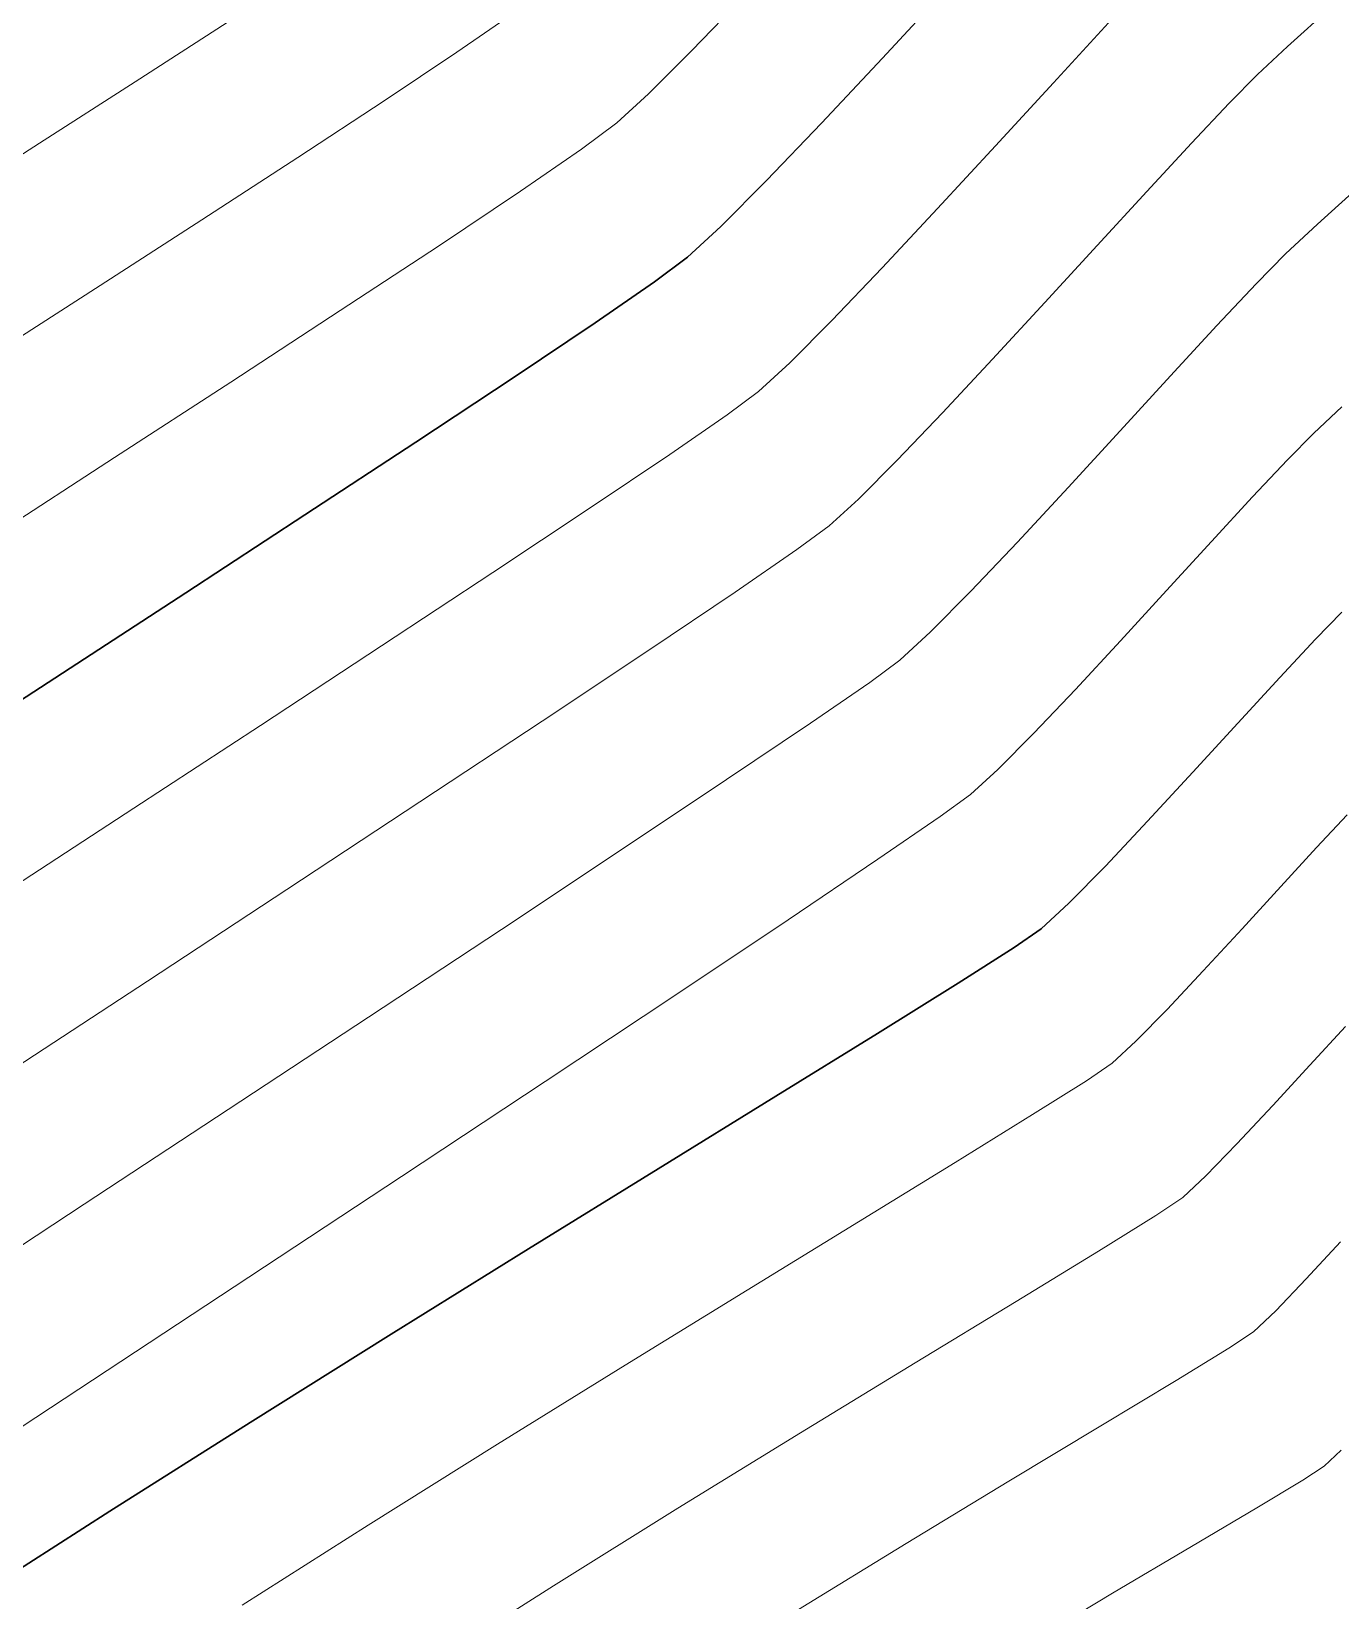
# Model space of a CAD drawing. Header units: millimetres. Extents: x 736950 to 740938, y 8500595 to 8502163.
# Drawn here: x 737866.97 to 737888.1, y 8501243.46 to 8501268.79 of the extents above; entities that cross this region are included whole.
import ezdxf

# ---------------------------------------------------------------- set-up
doc = ezdxf.new("R2010")
doc.units = ezdxf.units.MM
for name, color, linetype, lineweight in [('CONT-MJR', 80, 'Continuous', 30), ('CONT-MNR', 96, 'Continuous', 15), ('pista', 251, 'Continuous', 5)]:
    doc.layers.add(name, color=color, linetype=linetype, lineweight=lineweight)

msp = doc.modelspace()

# ---------------------------------------------------------------- hatches: boundary and pattern name
at = {"layer": 'pista'}
h = msp.add_hatch(dxfattribs=at)
h.set_pattern_fill('HONEY', color=256, scale=3, angle=9.94991650582834, style=0)
h.set_pattern_definition([(9.94991650582834, (1479841.21072825, -18.49207214638591), (0.4979252195647159, 0.4170677100899267), [0.375, -0.75]), (129.9499165058283, (1479841.21072825, -18.49207214638591), (-0.6101538418184378, 0.222682034283025), [0.3749999999999999, -0.7499999999999998]), (69.94991650582834, (1479841.21072825, -18.49207214638591), (-0.112228622253722, 0.6397497443729518), [-0.75, 0.375])])
h.paths.add_polyline_path([(737744.7999806425, 8501250.923935566), (737743.4751223363, 8501250.754223157), (737756.465848178, 8501242.026572531), (737763.5739612179, 8501242.006896213), (737770.002546867, 8501243.455222024), (737769.8468594846, 8501244.342704736), (737763.4750639071, 8501242.907173423), (737756.7405500773, 8501242.925815564)])
h.paths.add_polyline_path([(737794.2809870465, 8501256.017245878), (737809.7820272583, 8501263.709828075), (737823.391616501, 8501273.483615467), (737837.0791595323, 8501280.557800073), (737851.5530432165, 8501285.77819753), (737870.8510758049, 8501293.050216693, -0.9976846880626209), (737871.0089264096, 8501292.63424804), (737865.2748787645, 8501289.581801567, 0.7845063948290762), (737866.1540430214, 8501286.121818589), (737883.2588851704, 8501291.348365877), (737897.4188924351, 8501296.516943583), (737903.2981396064, 8501301.44146652, -0.5512150924587264), (737904.1219025984, 8501301.177325813), (737906.855912117, 8501297.98174819, 0.5618964424650519), (737910.2738656431, 8501298.536066804), (737914.22079628, 8501308.558674501), (737925.6412323939, 8501300.72656757, 0.340189525830376), (737928.7023693406, 8501300.894137181), (737936.9171069289, 8501306.117412793, -0.358727273887905), (737938.1716059428, 8501305.962964654), (737943.1732157968, 8501301.051021611, 0.3417074120720416), (737946.0555081918, 8501300.709858142), (737955.8779356404, 8501307.072689936), (737971.8320576148, 8501314.464803053), (737988.5677626224, 8501323.411181662), (738023.1375471824, 8501336.282937778), (738044.4246208373, 8501357.728329657), (738061.4456776979, 8501362.208386911), (738078.9085143938, 8501363.070318012), (738112.0997810266, 8501372.051506756), (738118.6561313582, 8501373.365123207), (738128.3493353954, 8501376.976906104), (738155.2251721952, 8501366.826195797), (738176.6167526407, 8501363.543890122), (738193.8053773039, 8501353.328603027), (738204.7313956148, 8501340.877429372), (738207.705198212, 8501335.751671141), (738214.35685511, 8501331.742925933), (738229.9282901662, 8501313.374534177), (738233.5603594936, 8501308.186787868), (738234.53883727, 8501308.358438132), (738230.6417003467, 8501313.924784988), (738214.9478837823, 8501332.43754055), (738208.3676942562, 8501336.403214611), (738205.4657963786, 8501341.405035153), (738194.387784551, 8501354.029418997), (738176.9261677533, 8501364.406946706), (738155.4549153853, 8501367.70147717), (738128.3514754312, 8501377.93815071), (738118.4090486554, 8501374.233504975), (738111.8936108743, 8501372.928085677), (738078.7671659255, 8501363.964436961), (738061.3074614278, 8501363.102660457), (738043.958527311, 8501358.536303693), (738022.6381405202, 8501337.057350922), (737988.196920163, 8501324.233464561), (737971.4304040315, 8501315.270615296), (737955.4419368334, 8501307.862588815), (737945.5806043665, 8501301.47455489, -0.3391433520832071), (737943.8038299843, 8501301.693147572), (737938.8116631231, 8501306.59581691, 0.3560082385246841), (737936.4342009705, 8501306.876887502), (737928.158540546, 8501301.61487459, -0.3502196171718997), (737926.1502499409, 8501301.468794718), (737914.5128481541, 8501309.44969617, 0.4302069892023044), (737913.4330382891, 8501309.014522241), (737909.4507249827, 8501298.90206584, -0.5704007069138802), (737907.5397775185, 8501298.566836312), (737904.9064502402, 8501301.644734057, 0.4931454261128044), (737902.7202336333, 8501302.131411942), (737896.9620044216, 8501297.308254998), (737882.9728831241, 8501292.20205278), (737866.0373022418, 8501287.027224885, -0.7384715771871906), (737865.6977918843, 8501288.787355538), (737871.5108758068, 8501291.881875956, 0.9119586051647783), (737870.5337161538, 8501293.892406015), (737851.2416702455, 8501286.62264278), (737836.7183275839, 8501281.384406622), (737822.9200107896, 8501274.252970394), (737809.3164408724, 8501264.483505804), (737793.8201376351, 8501256.79327439), (737778.9884914039, 8501246.402265295), (737769.846859484, 8501244.34270474), (737770.0025468671, 8501243.455222024), (737779.3594973255, 8501245.563292695)])
h.paths.add_polyline_path([(738260.5182952256, 8501271.251537092), (738234.538837269, 8501308.358438132), (738233.56035949, 8501308.186787868), (738259.6897886079, 8501270.86568047), (738269.3749442189, 8501234.589470252), (738274.5057655985, 8501215.583008338), (738279.7983711922, 8501189.602392923), (738280.7089290785, 8501189.641305126), (738275.382018582, 8501215.790318219), (738270.2441657205, 8501234.822827347)])

# ---------------------------------------------------------------- linework, layer by layer
at = {"layer": 'CONT-MJR', "extrusion": (-0.733794613233879, 0.6793713753087791, 0), "elevation": 5234065.489840266}
msp.add_lwpolyline([(-6739479.955829706, 3605), (-6739481.473216943, 3605)], dxfattribs=at)
at = {"layer": 'CONT-MJR'}
for points, elevation in [([(737879.7216302081, 8501267.307930648), (737880.7046998446, 8501268.357874537)], 3605), ([(737878.8365545945, 8501266.381886346), (737879.7216302081, 8501267.307930648)], 3605), ([(737878.0996672066, 8501265.640134519), (737878.8365545945, 8501266.381886346)], 3605), ([(737873.1750899324, 8501262.158913907), (737874.7599756813, 8501263.207318228)], 3605), ([(737871.3842229486, 8501260.983602053), (737873.1750899324, 8501262.158913907)], 3605), ([(737869.4591330562, 8501259.72618446), (737871.3842229486, 8501260.983602053)], 3605), ([(737865.4933178553, 8501257.144239226), (737867.4715785828, 8501258.43146292)], 3605), ([(737885.7161526554, 8501256.830092127), (737886.4427522081, 8501257.62348211)], 3600), ([(737884.9870232183, 8501256.039992156), (737885.7161526554, 8501256.830092127)], 3600), ([(737884.30397491, 8501255.314312877), (737884.9870232183, 8501256.039992156)], 3600), ([(737883.2705657436, 8501254.30073907), (737883.7156187467, 8501254.714184958)], 3600), ([(737877.0869966284, 8501250.429139167), (737878.9869059189, 8501251.600910408)], 3600), ([(737872.7735381334, 8501247.75746782), (737874.992961972, 8501249.135227446)], 3600)]:
    msp.add_lwpolyline(points, dxfattribs=dict(at, elevation=elevation))
at = {"layer": 'CONT-MJR', "extrusion": (0.6782690171203031, -0.7348136773459365, 0), "elevation": -5746366.413706032}
msp.add_lwpolyline([(6308347.277016551, 3605), (6308348.00986214, 3605)], dxfattribs=at)
at = {"layer": 'CONT-MJR', "extrusion": (0.5967175175189448, -0.8024513719136056, 0), "elevation": -6381547.41052661}
msp.add_lwpolyline([(5664964.024758967, 3605.000000000003), (5664964.693200817, 3605.000000000003)], dxfattribs=at)
at = {"layer": 'CONT-MJR', "extrusion": (0.5675795852204121, -0.8233185376517556, 0), "elevation": -6580444.921720069}
msp.add_lwpolyline([(5432650.987204422, 3605.000000000013), (5432652.150360908, 3605.000000000013)], dxfattribs=at)
at = {"layer": 'CONT-MJR', "extrusion": (0.55701357224354, -0.8305033897200484, 0), "elevation": -6649321.65465772}
msp.add_lwpolyline([(5348126.477039568, 3605), (5348128.05095992, 3605)], dxfattribs=at)
at = {"layer": 'CONT-MJR', "extrusion": (0.5458211926908108, -0.8379016801567954, 0), "elevation": -6720475.019785133}
msp.add_lwpolyline([(5258427.410602647, 3605.000000000004), (5258429.782664332, 3605.000000000004)], dxfattribs=at)
at = {"layer": 'CONT-MJR', "extrusion": (0.714542300949794, -0.699592238488517, 0), "elevation": -5420162.826062794}
msp.add_lwpolyline([(6590729.652943004, 3600.000000000003), (6590730.263789983, 3600.000000000003)], dxfattribs=at)
at = {"layer": 'CONT-MJR', "extrusion": (0.7309169262266917, -0.6824664438309953, 0), "elevation": -5262489.376031759}
msp.add_lwpolyline([(6717296.826356301, 3600.00000000001), (6717297.669924129, 3600.00000000001)], dxfattribs=at)
at = {"layer": 'CONT-MJR', "extrusion": (0.7365527540139584, -0.6763801006493712, 0), "elevation": -5206589.195458367}
msp.add_lwpolyline([(6760716.421574457, 3600.00000000001), (6760717.420212134, 3600.00000000001)], dxfattribs=at)
at = {"layer": 'CONT-MJR', "extrusion": (0.714075540009723, -0.7000686560329797, 0), "elevation": -5424557.249658656}
msp.add_lwpolyline([(6587107.311893665, 3600), (6587108.152320037, 3600)], dxfattribs=at)
at = {"layer": 'CONT-MJR', "extrusion": (0.5671724435443664, -0.8235990646448749, 0), "elevation": -6583118.032779639}
msp.add_lwpolyline([(5429396.616957651, 3600.000000000013), (5429397.146397284, 3600.000000000013)], dxfattribs=at)
at = {"layer": 'CONT-MJR', "extrusion": (0.5366175943387814, -0.8438255491782995, 0), "elevation": -6777614.414074711}
msp.add_lwpolyline([(5184565.78602111, 3600.000000000007), (5184566.858655247, 3600.000000000007)], dxfattribs=at)
at = {"layer": 'CONT-MJR', "extrusion": (0.5284577831481385, -0.8489595817411775, 0), "elevation": -6827281.103208142}
msp.add_lwpolyline([(5118983.93533783, 3600), (5118985.473043553, 3600)], dxfattribs=at)
at = {"layer": 'CONT-MJR', "extrusion": (-0.5255758111094091, 0.8507467700653859, 0), "elevation": 6844600.993944052}
msp.add_lwpolyline([(-5095800.370402977, 3600.000000000003), (-5095802.294650942, 3600.000000000003)], dxfattribs=at)
at = {"layer": 'CONT-MJR', "extrusion": (0.525650895650488, -0.850700379629538, 0), "elevation": -6844151.215734724}
msp.add_lwpolyline([(5096399.758712143, 3600.000000000013), (5096402.220254077, 3600.000000000013)], dxfattribs=at)
at = {"layer": 'CONT-MJR', "extrusion": (0.5302043672555572, -0.8478698773651145, 0), "elevation": -6816728.526565809}
msp.add_lwpolyline([(5133016.101676991, 3600.000000000003), (5133018.786141785, 3600.000000000003)], dxfattribs=at)
at = {"layer": 'CONT-MJR', "extrusion": (0.534176352243976, -0.8453730683569946, 0), "elevation": -6792571.727599134}
msp.add_lwpolyline([(5164937.924694165, 3600.000000000003), (5164940.602794207, 3600.000000000003)], dxfattribs=at)
at = {"layer": 'CONT-MJR', "extrusion": (0.5396872149471187, -0.8418656128044563, 0), "elevation": -6758687.698430954}
msp.add_lwpolyline([(5209196.484873584, 3600), (5209199.078131041, 3600)], dxfattribs=at)
at = {"layer": 'CONT-MNR', "extrusion": (-0.7208224484239203, 0.6931197572195911, 0), "elevation": 5360518.386423212}
msp.add_lwpolyline([(-6639342.717976221, 3606), (-6639343.934845493, 3606)], dxfattribs=at)
at = {"layer": 'CONT-MNR'}
for points, elevation in [([(737887.2463830493, 8501268.546887776), (737887.9466639399, 8501269.179673748)], 3603), ([(737872.6625087283, 8501267.66819223), (737873.8384432116, 8501268.452862708)], 3607), ([(737886.7585746426, 8501268.091290493), (737887.2463830493, 8501268.546887776)], 3603), ([(737871.2678422991, 8501266.753866594), (737872.6625087283, 8501267.66819223)], 3607), ([(737865.5588556346, 8501265.997159189), (737867.0984211942, 8501266.983303446)], 3608), ([(737874.8623528421, 8501266.207186619), (737875.8480947254, 8501266.88566652)], 3606), ([(737871.9547751739, 8501264.280891506), (737873.5389487182, 8501265.32321975)], 3606), ([(737883.3290834039, 8501264.413166342), (737884.1712093201, 8501265.3305216)], 3603), ([(737866.4132400671, 8501263.616055083), (737868.0790290955, 8501264.689488389)], 3607), ([(737886.1033060933, 8501264.038910294), (737886.7361731528, 8501264.713473415)], 3602), ([(737870.186725029, 8501263.12732748), (737871.9547751739, 8501264.280891506)], 3606), ([(737885.3581094532, 8501263.229717366), (737886.1033060933, 8501264.038910294)], 3602), ([(737875.9888646897, 8501261.097988991), (737877.2724576918, 8501261.961510489)], 3604), ([(737882.887612752, 8501260.546205603), (737883.7063557131, 8501261.428180436)], 3602), ([(737879.32484908, 8501260.423210436), (737879.844923646, 8501260.806136467)], 3603), ([(737885.2933360728, 8501259.76341919), (737886.0168719615, 8501260.553717425)], 3601), ([(737872.6182925898, 8501258.867919238), (737874.4152620116, 8501260.05273028)], 3604), ([(737881.4839299982, 8501259.095766135), (737882.1321684907, 8501259.750339307)], 3602), ([(737880.9868043452, 8501258.637670668), (737881.4839299982, 8501259.095766135)], 3602), ([(737875.2108854346, 8501257.65371271), (737876.9328715331, 8501258.799041912)], 3603), ([(737883.8199268935, 8501258.167216578), (737884.5480273739, 8501258.951578742)], 3601), ([(737879.5458894419, 8501257.623601556), (737880.5006872857, 8501258.280736838)], 3602), ([(737868.6208252354, 8501256.24837974), (737870.6645993541, 8501257.585740762)], 3604), ([(737873.2381790418, 8501256.35016241), (737875.2108854346, 8501257.65371271)], 3603), ([(737866.5536131655, 8501254.898021061), (737868.6208252354, 8501256.24837974)], 3604), ([(737871.0897107953, 8501254.936347658), (737873.2381790418, 8501256.35016241)], 3603), ([(737874.5557076782, 8501254.293813074), (737876.5047699907, 8501255.585857065)], 3602), ([(737886.5113383016, 8501254.303056287), (737887.1349325303, 8501254.983972501)], 3599), ([(737866.5653225075, 8501251.969751386), (737868.840439137, 8501253.460225102)], 3603), ([(737885.2993558696, 8501253.002159268), (737885.8855728324, 8501253.624963686)], 3599), ([(737875.262153815, 8501251.839273077), (737877.368732184, 8501253.23758771)], 3601), ([(737870.1437261143, 8501251.384794643), (737872.41248317, 8501252.878698064)], 3602), ([(737883.1303437486, 8501251.30308168), (737883.9982342526, 8501251.849817233)], 3599), ([(737885.1201288182, 8501249.673024513), (737885.5543271425, 8501249.963807471)], 3598), ([(737867.9560346938, 8501247.016784858), (737870.4799655474, 8501248.679531619)], 3601), ([(737887.056924012, 8501248.137733338), (737887.5474984378, 8501248.650039896)], 3597), ([(737885.4473846953, 8501247.012470674), (737886.2999424856, 8501247.533962721)], 3597), ([(737879.3808342278, 8501246.164585657), (737881.2322351178, 8501247.294213941)], 3598), ([(737865.4446653896, 8501245.364574121), (737867.9560346938, 8501247.016784858)], 3601), ([(737887.838088541, 8501245.626875874), (737888.1098268698, 8501245.884809803)], 3596), ([(737881.0898328733, 8501244.381858397), (737882.7485422739, 8501245.386964265)], 3597), ([(737886.748574495, 8501244.957550501), (737887.4941714582, 8501245.404573543)], 3596), ([(737875.3962718169, 8501243.698124398), (737877.4048801356, 8501244.949342895)], 3598), ([(737879.3499815011, 8501243.314456403), (737881.0898328733, 8501244.381858397)], 3597), ([(737873.4469082474, 8501242.460568907), (737875.3962718169, 8501243.698124398)], 3598), ([(737883.0198960584, 8501242.735158544), (737884.4196176213, 8501243.576142859)], 3596)]:
    msp.add_lwpolyline(points, dxfattribs=dict(at, elevation=elevation))
at = {"layer": 'CONT-MNR', "extrusion": (0.5414715848017608, -0.8407190510820303, 0), "elevation": -6747643.039901517}
msp.add_lwpolyline([(5223535.268720892, 3608.000000000003), (5223537.035074646, 3608.000000000003)], dxfattribs=at)
at = {"layer": 'CONT-MNR', "extrusion": (-0.5682494368390874, 0.8228563529146872, 0), "elevation": 6576026.361117648}
msp.add_lwpolyline([(-5438005.186369678, 3607.000000000003), (-5438006.271642534, 3607.000000000003)], dxfattribs=at)
at = {"layer": 'CONT-MNR', "extrusion": (-0.735973207868301, 0.6770106626191664, 0), "elevation": 5212386.591441238}
msp.add_lwpolyline([(-6756260.425970912, 3604.000000000013), (-6756261.738774977, 3604.000000000013)], dxfattribs=at)
at = {"layer": 'CONT-MNR', "extrusion": (-0.7073449913612868, 0.7068684907365028, 0), "elevation": 5487344.77526568}
msp.add_lwpolyline([(-6534911.13379371, 3606.000000000013), (-6534912.119936254, 3606.000000000013)], dxfattribs=at)
at = {"layer": 'CONT-MNR', "extrusion": (-0.5395735745024903, 0.8419384524409166, 0), "elevation": 6759409.979906659}
msp.add_lwpolyline([(-5208297.696932852, 3608.000000000003), (-5208299.532576898, 3608.000000000003)], dxfattribs=at)
at = {"layer": 'CONT-MNR', "extrusion": (-0.7360529698505041, 0.6769239437146931, 0), "elevation": 5211590.515749195}
msp.add_lwpolyline([(-6756873.134104184, 3604), (-6756874.515508628, 3604)], dxfattribs=at)
at = {"layer": 'CONT-MNR', "extrusion": (-0.7120732133197469, 0.7021052192317689, 0), "elevation": 5443355.301739218}
msp.add_lwpolyline([(-6571598.785193749, 3603.000000000003), (-6571599.431455124, 3603.000000000003)], dxfattribs=at)
at = {"layer": 'CONT-MNR', "extrusion": (0.676860205203242, -0.7361115829901235, 0), "elevation": -5758442.153545852}
msp.add_lwpolyline([(6297328.916020857, 3606.000000000013), (6297329.606546162, 3606.000000000013)], dxfattribs=at)
at = {"layer": 'CONT-MNR', "extrusion": (-0.7276636446641046, 0.6859341223719315, 0), "elevation": 5294376.513669809}
msp.add_lwpolyline([(-6692203.897561331, 3603.000000000013), (-6692204.783629532, 3603.000000000013)], dxfattribs=at)
at = {"layer": 'CONT-MNR', "extrusion": (0.5977314362542833, -0.8016964076964496, 0), "elevation": -6374383.532648629}
msp.add_lwpolyline([(5673026.882293943, 3606), (5673027.594766668, 3606)], dxfattribs=at)
at = {"layer": 'CONT-MNR', "extrusion": (-0.734233351775033, 0.6788971830411442, 0), "elevation": 5229708.214397673}
msp.add_lwpolyline([(-6742858.713176141, 3604.000000000013), (-6742860.093942891, 3604.000000000013)], dxfattribs=at)
at = {"layer": 'CONT-MNR', "extrusion": (0.7340674418862131, -0.6790765720908294, 0), "elevation": -5231353.37748089}
msp.add_lwpolyline([(6741583.133253507, 3603.00000000001), (6741584.19920369, 3603.00000000001)], dxfattribs=at)
at = {"layer": 'CONT-MNR', "extrusion": (-0.5444852726635151, 0.8387704023465168, 0), "elevation": 6728850.897134059}
msp.add_lwpolyline([(-5247717.27965975, 3607), (-5247719.12667235, 3607)], dxfattribs=at)
at = {"layer": 'CONT-MNR', "extrusion": (0.5554383861236206, -0.8315576944628603, 0), "elevation": -6659449.304556679}
msp.add_lwpolyline([(5335513.509991224, 3606), (5335515.101467238, 3606)], dxfattribs=at)
at = {"layer": 'CONT-MNR', "extrusion": (0.7365616005337731, -0.6763704669921111, 0), "elevation": -5206507.655474266}
msp.add_lwpolyline([(6760788.659878196, 3603.000000000003), (6760789.845582879, 3603.000000000003)], dxfattribs=at)
at = {"layer": 'CONT-MNR', "extrusion": (-0.6695104240890863, 0.742802660224135, 0), "elevation": 5820739.235672416}
msp.add_lwpolyline([(-6239790.955760147, 3602), (-6239791.943335455, 3602)], dxfattribs=at)
at = {"layer": 'CONT-MNR', "extrusion": (0.7302045763071212, -0.6832285684455369, 0), "elevation": -5269503.232826799}
msp.add_lwpolyline([(6711803.760203636, 3604), (6711805.071128163, 3604)], dxfattribs=at)
at = {"layer": 'CONT-MNR', "extrusion": (-0.5424541223530046, 0.8400854272883392, 0), "elevation": 6741528.997938099}
msp.add_lwpolyline([(-5231418.296480594, 3607.000000000003), (-5231420.248179371, 3607.000000000003)], dxfattribs=at)
at = {"layer": 'CONT-MNR', "extrusion": (-0.6820243040751851, 0.7313295075755931, 0), "elevation": 5713969.078387003}
msp.add_lwpolyline([(-6337708.172562006, 3602), (-6337708.875652125, 3602)], dxfattribs=at)
at = {"layer": 'CONT-MNR', "extrusion": (-0.7130524869302197, 0.7011106552339857, 0), "elevation": 5434175.30127982}
msp.add_lwpolyline([(-6579188.199081169, 3602), (-6579188.878903111, 3602)], dxfattribs=at)
at = {"layer": 'CONT-MNR', "extrusion": (0.7228027706674918, -0.691054378985762, 0), "elevation": -5341494.171364764}
msp.add_lwpolyline([(6654652.391782932, 3604), (6654653.563750098, 3604)], dxfattribs=at)
at = {"layer": 'CONT-MNR', "extrusion": (0.734744096023157, -0.6783443914112608, 0), "elevation": -5224629.614977588}
msp.add_lwpolyline([(6746791.609438661, 3603), (6746792.854105333, 3603)], dxfattribs=at)
at = {"layer": 'CONT-MNR', "extrusion": (0.7088081202535559, -0.7054013387162097, 0), "elevation": -5473787.836510198}
msp.add_lwpolyline([(6546265.541225161, 3604.00000000001), (6546266.505349377, 3604.00000000001)], dxfattribs=at)
at = {"layer": 'CONT-MNR', "extrusion": (0.6773026028313945, -0.7357045495291016, 0), "elevation": -5754650.681013353}
msp.add_lwpolyline([(6300788.258881605, 3604), (6300788.947018582, 3604)], dxfattribs=at)
at = {"layer": 'CONT-MNR', "extrusion": (-0.7304749023432034, 0.6829395412821604, 0), "elevation": 5266844.358086455}
msp.add_lwpolyline([(-6713887.56573777, 3603.00000000001), (-6713888.749643228, 3603.00000000001)], dxfattribs=at)
at = {"layer": 'CONT-MNR', "extrusion": (0.544643110772425, -0.8386679211035414, 0), "elevation": -6727860.759905779}
msp.add_lwpolyline([(5248980.214978833, 3606), (5248982.450707514, 3606)], dxfattribs=at)
at = {"layer": 'CONT-MNR', "extrusion": (0.7375533049244739, -0.6752889177196574, 0), "elevation": -5196579.061116754}
msp.add_lwpolyline([(6768419.391143873, 3602.00000000001), (6768420.595989869, 3602.00000000001)], dxfattribs=at)
at = {"layer": 'CONT-MNR', "extrusion": (-0.5956621652362311, 0.8032350744994177, 0), "elevation": 6388986.17280753}
msp.add_lwpolyline([(-5656570.138683922, 3604.000000000003), (-5656570.765704423, 3604.000000000003)], dxfattribs=at)
at = {"layer": 'CONT-MNR', "extrusion": (-0.5679316044622228, 0.8230757514669993, 0), "elevation": 6578118.754144967}
msp.add_lwpolyline([(-5435464.236272858, 3604.000000000013), (-5435465.362463726, 3604.000000000013)], dxfattribs=at)
at = {"layer": 'CONT-MNR', "extrusion": (-0.7226711474735072, 0.6911920229641864, 0), "elevation": 5342759.119970494}
msp.add_lwpolyline([(-6653634.087992525, 3603), (-6653635.151076986, 3603)], dxfattribs=at)
at = {"layer": 'CONT-MNR', "extrusion": (0.6820522465913306, -0.7313034479063523, 0), "elevation": -5713724.494283738}
msp.add_lwpolyline([(6337924.849160772, 3601), (6337925.473064773, 3601)], dxfattribs=at)
at = {"layer": 'CONT-MNR', "extrusion": (0.7366271013178329, -0.676299130270095, 0), "elevation": -5205850.574354663}
msp.add_lwpolyline([(6761289.672234495, 3602), (6761290.911530175, 3602)], dxfattribs=at)
at = {"layer": 'CONT-MNR', "extrusion": (0.7130441663124396, -0.7011191174741979, 0), "elevation": -5434251.028434688}
msp.add_lwpolyline([(6579122.037666705, 3601), (6579122.642886668, 3601)], dxfattribs=at)
at = {"layer": 'CONT-MNR', "extrusion": (0.543850682529415, -0.8391820035679324, 0), "elevation": -6732815.817268535}
msp.add_lwpolyline([(5242620.629883909, 3606.000000000007), (5242622.900100471, 3606.000000000007)], dxfattribs=at)
at = {"layer": 'CONT-MNR', "extrusion": (0.7081042390289091, -0.7061079143227965, 0), "elevation": -5480311.662485563}
msp.add_lwpolyline([(6540802.254260032, 3603), (6540803.13669115, 3603)], dxfattribs=at)
at = {"layer": 'CONT-MNR', "extrusion": (-0.729291953793, 0.684202635286352, 0), "elevation": 5278450.548271606}
msp.add_lwpolyline([(-6704765.454583236, 3601), (-6704766.277507838, 3601)], dxfattribs=at)
at = {"layer": 'CONT-MNR', "extrusion": (-0.5533032590130059, 0.8329798938543396, 0), "elevation": 6673110.377644627}
msp.add_lwpolyline([(-5318409.444995536, 3604.000000000013), (-5318411.334119974, 3604.000000000013)], dxfattribs=at)
at = {"layer": 'CONT-MNR', "extrusion": (0.6762481423386328, -0.7366739102096316, 0), "elevation": -5763667.165369707}
msp.add_lwpolyline([(6292538.658310797, 3603.00000000001), (6292539.300961698, 3603.00000000001)], dxfattribs=at)
at = {"layer": 'CONT-MNR', "extrusion": (0.7356124523542167, -0.6774026276457858, 0), "elevation": -5215978.094960581}
msp.add_lwpolyline([(6753479.050754386, 3601), (6753480.029171097, 3601)], dxfattribs=at)
at = {"layer": 'CONT-MNR', "extrusion": (0.7252854759071755, -0.6884482394763617, 0), "elevation": -5317502.115059122}
msp.add_lwpolyline([(6673833.878667818, 3602), (6673834.975982358, 3602)], dxfattribs=at)
at = {"layer": 'CONT-MNR', "extrusion": (0.5668062477139456, -0.8238511258427929, 0), "elevation": -6585538.359361292}
msp.add_lwpolyline([(5426469.025276055, 3603.000000000003), (5426470.233832011, 3603.000000000003)], dxfattribs=at)
at = {"layer": 'CONT-MNR', "extrusion": (-0.5581019919916718, 0.8297723582615464, 0), "elevation": 6642298.975792423}
msp.add_lwpolyline([(-5356839.352877629, 3603.000000000003), (-5356841.035637179, 3603.000000000003)], dxfattribs=at)
at = {"layer": 'CONT-MNR', "extrusion": (-0.7366469856336262, 0.6762774715727946, 0), "elevation": 5205649.480909259}
msp.add_lwpolyline([(-6761441.477223942, 3601), (-6761442.579299246, 3601)], dxfattribs=at)
at = {"layer": 'CONT-MNR', "extrusion": (0.5486765686890523, -0.8360347020139821, 0), "elevation": -6702494.008050209}
msp.add_lwpolyline([(5281326.322889203, 3604.000000000013), (5281328.659745832, 3604.000000000013)], dxfattribs=at)
at = {"layer": 'CONT-MNR', "extrusion": (0.5918466078885064, -0.8060506142488004, 0), "elevation": -6415732.387716788}
msp.add_lwpolyline([(5626209.907059371, 3602), (5626210.510144402, 3602)], dxfattribs=at)
at = {"layer": 'CONT-MNR', "extrusion": (0.7252853561086273, -0.688448365685025, 0), "elevation": -5317500.962384259}
msp.add_lwpolyline([(6673831.991096026, 3601.00000000001), (6673832.967075152, 3601.00000000001)], dxfattribs=at)
at = {"layer": 'CONT-MNR', "extrusion": (-0.5588550308506416, 0.8292653703688153, 0), "elevation": 6637430.855454559}
msp.add_lwpolyline([(-5362866.912622446, 3602), (-5362868.546416679, 3602)], dxfattribs=at)
at = {"layer": 'CONT-MNR', "extrusion": (0.7105166925101069, -0.703680346225826, 0), "elevation": -5457889.498565521}
msp.add_lwpolyline([(6559518.381659918, 3601), (6559519.201266382, 3601)], dxfattribs=at)
at = {"layer": 'CONT-MNR', "extrusion": (-0.6776158967500505, 0.7354160023222401, 0), "elevation": 5751959.386973977}
msp.add_lwpolyline([(-6303236.85114501, 3601.00000000001), (-6303237.452967184, 3601.00000000001)], dxfattribs=at)
at = {"layer": 'CONT-MNR', "extrusion": (0.5548743939785687, -0.831934136159177, 0), "elevation": -6663055.943673103}
msp.add_lwpolyline([(5330993.693847337, 3602), (5330995.720775188, 3602)], dxfattribs=at)
at = {"layer": 'CONT-MNR', "extrusion": (0.5879665896625977, -0.8088852140078557, 0), "elevation": -6442690.619652527}
msp.add_lwpolyline([(5595316.113881046, 3601.00000000001), (5595316.717619462, 3601.00000000001)], dxfattribs=at)
at = {"layer": 'CONT-MNR', "extrusion": (0.5652686477759927, -0.8249068770724977, 0), "elevation": -6595643.275332294}
msp.add_lwpolyline([(5414175.967316095, 3601), (5414177.187660128, 3601)], dxfattribs=at)
at = {"layer": 'CONT-MNR', "extrusion": (0.7309169259320977, -0.6824664441465034, 0), "elevation": -5262487.07045399}
msp.add_lwpolyline([(6717295.225646738, 3599), (6717295.949627408, 3599)], dxfattribs=at)
at = {"layer": 'CONT-MNR', "extrusion": (0.7365527537004959, -0.67638010099072, 0), "elevation": -5206586.903452455}
msp.add_lwpolyline([(6760714.943200426, 3599), (6760715.800267692, 3599)], dxfattribs=at)
at = {"layer": 'CONT-MNR', "extrusion": (0.5583526559357108, -0.8296037075673769, 0), "elevation": -6640675.407495891}
msp.add_lwpolyline([(5358845.307637732, 3601), (5358847.054430515, 3601)], dxfattribs=at)
at = {"layer": 'CONT-MNR', "extrusion": (-0.5486663221619592, 0.8360414265604722, 0), "elevation": 6702556.287517101}
msp.add_lwpolyline([(-5281240.387763597, 3603.000000000013), (-5281243.07814662, 3603.000000000013)], dxfattribs=at)
at = {"layer": 'CONT-MNR', "extrusion": (0.5510013616153648, -0.8345043436064393, 0), "elevation": -6687763.749393645}
msp.add_lwpolyline([(5299959.644843743, 3602.00000000001), (5299962.213104202, 3602.00000000001)], dxfattribs=at)
at = {"layer": 'CONT-MNR', "extrusion": (0.5550075841260264, -0.8318452870351505, 0), "elevation": -6662199.903778336}
msp.add_lwpolyline([(5332059.833026886, 3601.00000000001), (5332062.015862871, 3601.00000000001)], dxfattribs=at)
at = {"layer": 'CONT-MNR', "extrusion": (0.7348931904796043, -0.6781828651526873, 0), "elevation": -5223137.228109056}
msp.add_lwpolyline([(6747934.96355938, 3599.000000000003), (6747935.886268431, 3599.000000000003)], dxfattribs=at)
at = {"layer": 'CONT-MNR', "extrusion": (0.714075540068042, -0.700068655973494, 0), "elevation": -5424554.91966646}
msp.add_lwpolyline([(6587106.47727005, 3599), (6587107.198554609, 3599)], dxfattribs=at)
at = {"layer": 'CONT-MNR', "extrusion": (0.7372619839602101, -0.67560696192909, 0), "elevation": -5199488.625470176}
msp.add_lwpolyline([(6766171.995918012, 3598), (6766172.842712734, 3598)], dxfattribs=at)
at = {"layer": 'CONT-MNR', "extrusion": (0.6806123078014432, -0.7326437650517431, 0), "elevation": -5726176.156996971}
msp.add_lwpolyline([(6326663.247056214, 3599.00000000001), (6326663.768401969, 3599.00000000001)], dxfattribs=at)
at = {"layer": 'CONT-MNR', "extrusion": (0.5633894292816206, -0.826191473554242, 0), "elevation": -6607945.74821499}
msp.add_lwpolyline([(5399148.895661106, 3599), (5399149.397012431, 3599)], dxfattribs=at)
at = {"layer": 'CONT-MNR', "extrusion": (0.7365727918407746, -0.6763582795529947, 0), "elevation": -5206384.312324095}
msp.add_lwpolyline([(6760866.500138901, 3598.000000000003), (6760867.38792623, 3598.000000000003)], dxfattribs=at)
at = {"layer": 'CONT-MNR', "extrusion": (-0.5517391080051277, 0.8340167604417227, 0), "elevation": 6683071.879729978}
msp.add_lwpolyline([(-5305870.658919461, 3601.000000000004), (-5305873.442479094, 3601.000000000004)], dxfattribs=at)
at = {"layer": 'CONT-MNR', "extrusion": (0.7311180809305315, -0.6822509448410145, 0), "elevation": -5260504.301947109}
msp.add_lwpolyline([(6718841.906765088, 3598.00000000001), (6718842.752253619, 3598.00000000001)], dxfattribs=at)
at = {"layer": 'CONT-MNR', "extrusion": (-0.5492075986017781, 0.8356859539552332, 0), "elevation": 6699132.483599588}
msp.add_lwpolyline([(-5285576.79017263, 3602), (-5285579.573107949, 3602)], dxfattribs=at)
at = {"layer": 'CONT-MNR', "extrusion": (-0.5253059886532689, 0.850913402341867, 0), "elevation": 6846214.243172679}
msp.add_lwpolyline([(-5093631.396580576, 3599.000000000013), (-5093632.865526686, 3599.000000000013)], dxfattribs=at)
at = {"layer": 'CONT-MNR', "extrusion": (0.7179830334186426, -0.6960606034843263, 0), "elevation": -5387595.847273854}
msp.add_lwpolyline([(6617366.812809518, 3598), (6617367.532889814, 3598)], dxfattribs=at)
at = {"layer": 'CONT-MNR', "extrusion": (0.5228904071627976, -0.8523999191090552, 0), "elevation": -6860633.908442168}
msp.add_lwpolyline([(5074190.976367501, 3599), (5074192.806938389, 3599)], dxfattribs=at)
at = {"layer": 'CONT-MNR', "extrusion": (0.5508213806560415, -0.8346231524539517, 0), "elevation": -6688904.136185717}
msp.add_lwpolyline([(5298513.321051511, 3601), (5298516.269271765, 3601)], dxfattribs=at)
at = {"layer": 'CONT-MNR', "extrusion": (0.6841660615435391, -0.7293262645976781, 0), "elevation": -5695348.626940982}
msp.add_lwpolyline([(6354426.020973319, 3598), (6354426.53324726, 3598)], dxfattribs=at)
at = {"layer": 'CONT-MNR', "extrusion": (0.5486851672940684, -0.8360290588200151, 0), "elevation": -6702434.789031153}
msp.add_lwpolyline([(5281385.869364454, 3602), (5281388.637130938, 3602)], dxfattribs=at)
at = {"layer": 'CONT-MNR', "extrusion": (-0.5273483851748115, 0.8496491515052074, 0), "elevation": 6833957.044874755}
msp.add_lwpolyline([(-5110062.662992615, 3598.000000000011), (-5110063.753263146, 3598.000000000011)], dxfattribs=at)
at = {"layer": 'CONT-MNR', "extrusion": (0.5227799360332349, -0.8524676759156835, 0), "elevation": -6861291.440438097}
msp.add_lwpolyline([(5073299.719573854, 3599), (5073301.830138496, 3599)], dxfattribs=at)
at = {"layer": 'CONT-MNR', "extrusion": (0.7339850171915283, -0.6791656606000867, 0), "elevation": -5232157.751093891}
msp.add_lwpolyline([(6740937.020194348, 3597.000000000013), (6740937.836211983, 3597.000000000013)], dxfattribs=at)
at = {"layer": 'CONT-MNR', "extrusion": (0.5208804692538617, -0.8536296250423112, 0), "elevation": -6872568.614866727}
msp.add_lwpolyline([(5058012.873043109, 3598), (5058014.427110023, 3598)], dxfattribs=at)
at = {"layer": 'CONT-MNR', "extrusion": (-0.5241250687055599, 0.851641304983731, 0), "elevation": 6853273.711309883}
msp.add_lwpolyline([(-5084122.956362834, 3599.000000000013), (-5084125.265286673, 3599.000000000013)], dxfattribs=at)
at = {"layer": 'CONT-MNR', "extrusion": (-0.5196376361262385, 0.8543867550009979, 0), "elevation": 6879922.229903899}
msp.add_lwpolyline([(-5048003.999675421, 3598.000000000011), (-5048005.913268653, 3598.000000000011)], dxfattribs=at)
at = {"layer": 'CONT-MNR', "extrusion": (0.6884442880003967, -0.7252892266672841, 0), "elevation": -5657869.557994547}
msp.add_lwpolyline([(6387816.756839606, 3597.00000000001), (6387817.254180748, 3597.00000000001)], dxfattribs=at)
at = {"layer": 'CONT-MNR', "extrusion": (0.5506130062054819, -0.8347606347914125, 0), "elevation": -6690216.994120481}
msp.add_lwpolyline([(5296855.897316031, 3597.000000000003), (5296856.372021399, 3597.000000000003)], dxfattribs=at)
at = {"layer": 'CONT-MNR', "extrusion": (0.5267008086515392, -0.8500507385831829, 0), "elevation": -6837851.334937707}
msp.add_lwpolyline([(5104843.891202092, 3599), (5104846.316867651, 3599)], dxfattribs=at)
at = {"layer": 'CONT-MNR', "extrusion": (0.5161085616891102, -0.8565231768908521, 0), "elevation": -6900686.10171421}
msp.add_lwpolyline([(5019580.937146919, 3597), (5019582.355745553, 3597)], dxfattribs=at)
at = {"layer": 'CONT-MNR', "extrusion": (0.5238694718498427, -0.851798553922092, 0), "elevation": -6854796.708003284}
msp.add_lwpolyline([(5082065.608127097, 3598.000000000013), (5082067.927870518, 3598.000000000013)], dxfattribs=at)
at = {"layer": 'CONT-MNR', "extrusion": (0.5158059858818483, -0.8567054248272592, 0), "elevation": -6902458.702222954}
msp.add_lwpolyline([(5017141.411609237, 3597.000000000013), (5017143.143569571, 3597.000000000013)], dxfattribs=at)
at = {"layer": 'CONT-MNR', "extrusion": (-0.5305807423473752, 0.8476343998742077, 0), "elevation": 6814446.541087351}
msp.add_lwpolyline([(-5136042.746425097, 3599), (-5136045.207249958, 3599)], dxfattribs=at)
at = {"layer": 'CONT-MNR', "extrusion": (0.5428514468866262, -0.8398287364773227, 0), "elevation": -6739026.89275613}
msp.add_lwpolyline([(5234612.490103468, 3596.000000000006), (5234612.899612059, 3596.000000000006)], dxfattribs=at)
at = {"layer": 'CONT-MNR', "extrusion": (0.5095533121200126, -0.8604390868083139, 0), "elevation": -6938810.811302942}
msp.add_lwpolyline([(4966742.898724739, 3596.000000000013), (4966744.125374814, 3596.000000000013)], dxfattribs=at)
at = {"layer": 'CONT-MNR', "extrusion": (0.5360877607270955, -0.8441622550189083, 0), "elevation": -6780865.511211639}
msp.add_lwpolyline([(5180294.842771489, 3599), (5180297.257233769, 3599)], dxfattribs=at)
at = {"layer": 'CONT-MNR', "extrusion": (0.5106505034756574, -0.8597883828594439, 0), "elevation": -6932469.416241532}
msp.add_lwpolyline([(4975588.764206767, 3596.00000000001), (4975590.245384264, 3596.00000000001)], dxfattribs=at)

doc.saveas('drawing.dxf')
